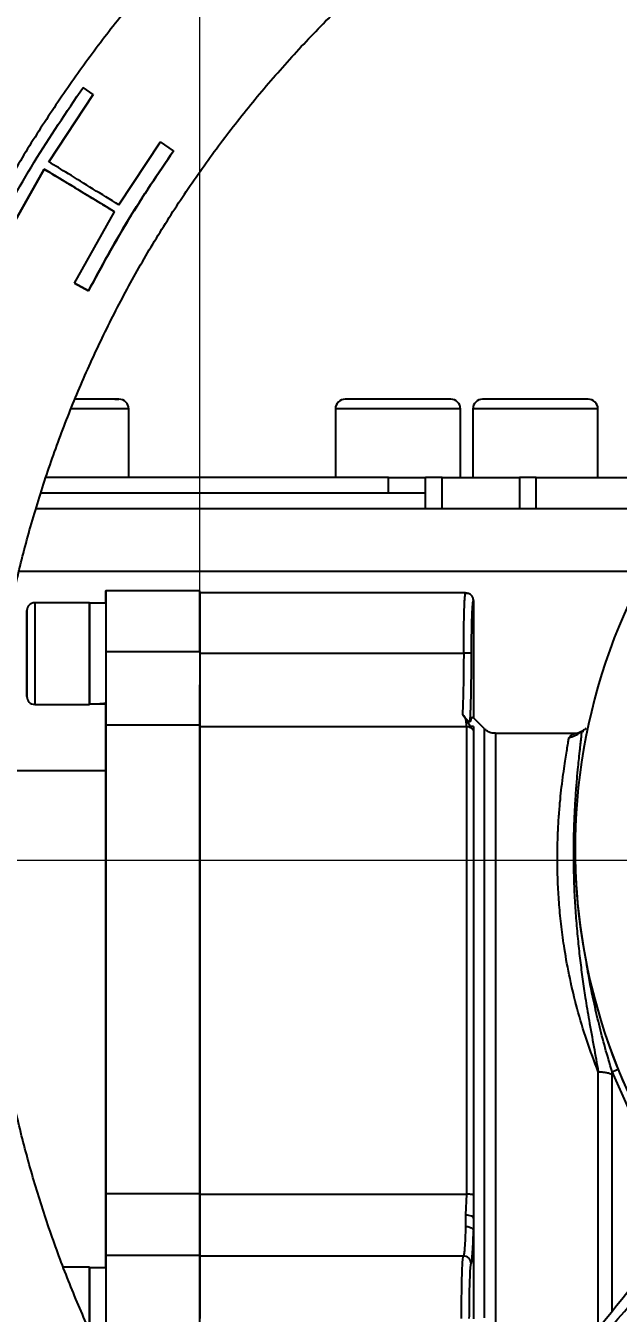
# Model space of a CAD drawing. Header units: millimetres. Extents: x 2451 to 4400, y 944 to 2322.
# Drawn here: x 3126.4 to 3202.1, y 1266.6 to 1431.2 of the extents above; entities that cross this region are included whole.
import ezdxf

# ---------------------------------------------------------------- set-up
doc = ezdxf.new("R2010")
doc.units = ezdxf.units.MM
doc.layers.add('AM_5', color=3, linetype='Continuous', lineweight=25)
doc.styles.add('SLDTEXTSTYLE1', font='txt.shx', dxfattribs={"width": 0.7, "bigfont": 'gbcbig.shx'})
doc.dimstyles.new('SLDDIMSTYLE12$0', dxfattribs={"dimtxt": 12, "dimasz": 10, "dimexe": 0, "dimexo": 0.0625, "dimgap": 0.875, "dimtad": 1, "dimdec": 1, "dimlfac": 1.8, "dimrnd": 1e-09, "dimzin": 12, "dimdsep": 46, "dimtxsty": 'SLDTEXTSTYLE1', "dimcen": 0.09, "dimdle": 8.16, "dimclrd": 3, "dimclre": 3, "dimadec": 0, "dimazin": 3, "dimtfac": 1, "dimtdec": 1, "dimtofl": 0, "dimtmove": 0, "dimatfit": 3, "dimfxl": 0, "dimfrac": 2, "dimtolj": 1, "dimlwd": 5, "dimlwe": 5, "dimarcsym": 0})

# ---------------------------------------------------------------- blocks, each defined once
blk = doc.blocks.new('*D83')
at = {"layer": 'AM_5', "color": 3, "linetype": 'Continuous', "lineweight": 5, "transparency": 16777216}
for p, q in [((3148.63, 1359.02), (3148.63, 1500.22)), ((3261.56, 1500.22), (3158.63, 1500.22))]:
    blk.add_line(p, q, dxfattribs=at)
at = {"layer": 'AM_5', "color": 3, "lineweight": 5, "transparency": 16777216}
blk.add_line((3271.56, 1464.69), (3271.56, 1500.22), dxfattribs=at)
at = {"layer": 'AM_5', "color": 3, "transparency": 16777216}
for points in [[(3158.63, 1501.89), (3158.63, 1498.56), (3148.63, 1500.22)], [(3261.56, 1501.89), (3261.56, 1498.56), (3271.56, 1500.22)]]:
    blk.add_solid(points, dxfattribs=at)
at = {"layer": 'Defpoints', "color": 0, "transparency": 16777216}
for p in [(3148.63, 1500.22), (3271.56, 1464.62), (3148.63, 1358.96)]:
    blk.add_point(p, dxfattribs=at)
at = {"layer": 'AM_5', "color": 0, "transparency": 16777216, "insert": (3210.09, 1507.1), "char_height": 12, "attachment_point": 5, "style": 'SLDTEXTSTYLE1'}
blk.add_mtext('\\A1;123', dxfattribs=at)
blk = doc.blocks.new('*D84')
at = {"layer": 'AM_5', "color": 3, "linetype": 'Continuous', "lineweight": 5, "transparency": 16777216}
for p, q in [((2986.13, 1301.56), (2986.13, 1466.93)), ((3138.63, 1466.93), (2996.13, 1466.93))]:
    blk.add_line(p, q, dxfattribs=at)
at = {"layer": 'AM_5', "color": 3, "lineweight": 5, "transparency": 16777216}
blk.add_line((3148.63, 1356.74), (3148.63, 1466.93), dxfattribs=at)
at = {"layer": 'AM_5', "color": 3, "transparency": 16777216}
for points in [[(2996.13, 1468.6), (2996.13, 1465.26), (2986.13, 1466.93)], [(3138.63, 1468.6), (3138.63, 1465.26), (3148.63, 1466.93)]]:
    blk.add_solid(points, dxfattribs=at)
at = {"layer": 'Defpoints', "color": 0, "transparency": 16777216}
for p in [(2986.13, 1466.93), (3148.63, 1356.68), (2986.13, 1301.5)]:
    blk.add_point(p, dxfattribs=at)
at = {"layer": 'AM_5', "color": 0, "transparency": 16777216, "insert": (3067.38, 1473.81), "char_height": 12, "attachment_point": 5, "style": 'SLDTEXTSTYLE1'}
blk.add_mtext('\\A1;165', dxfattribs=at)
blk = doc.blocks.new('*D66')
at = {"layer": 'AM_5', "color": 3, "lineweight": 5, "transparency": 16777216}
blk.add_line((3227.34, 1324.49), (3077, 1324.49), dxfattribs=at)
at = {"layer": 'AM_5', "color": 3, "linetype": 'Continuous', "lineweight": 5, "transparency": 16777216}
for p, q in [((3077, 1314.49), (3077, 1092.86)), ((3206.64, 1082.86), (3077, 1082.86))]:
    blk.add_line(p, q, dxfattribs=at)
at = {"layer": 'AM_5', "color": 3, "transparency": 16777216}
for points in [[(3075.34, 1314.49), (3078.67, 1314.49), (3077, 1324.49)], [(3075.34, 1092.86), (3078.67, 1092.86), (3077, 1082.86)]]:
    blk.add_solid(points, dxfattribs=at)
at = {"layer": 'Defpoints', "color": 0, "transparency": 16777216}
for p in [(3227.41, 1324.49), (3077, 1082.86), (3206.7, 1082.86)]:
    blk.add_point(p, dxfattribs=at)
at = {"layer": 'AM_5', "color": 0, "transparency": 16777216, "insert": (3070.13, 1156.78), "char_height": 12, "attachment_point": 5, "rotation": 90, "style": 'SLDTEXTSTYLE1'}
blk.add_mtext('\\A1;245', dxfattribs=at)

msp = doc.modelspace()

# ---------------------------------------------------------------- linework, layer by layer
at = {"color": 7, "linetype": 'Continuous', "lineweight": 25}
for p, q in [((3135.029, 1422.464), (3133.74, 1423.368)), ((3129.343, 1413.848), (3135.029, 1422.464)), ((3135.029, 1422.461), (3129.343, 1413.846)), ((3135.029, 1422.464), (3135.029, 1422.461)), ((3138.296, 1408.335), (3143.624, 1416.408)), ((3145.287, 1415.234), (3143.624, 1416.408)), ((3145.287, 1415.234), (3145.287, 1415.229)), ((3123.349, 1403.286), (3128.766, 1412.906)), ((3128.766, 1412.904), (3123.349, 1403.284)), ((3128.766, 1412.904), (3128.766, 1412.906)), ((3132.62, 1398.323), (3137.756, 1407.452)), ((3132.62, 1398.319), (3132.62, 1398.323)), ((3132.62, 1398.323), (3134.413, 1397.361)), ((3134.413, 1397.355), (3132.62, 1398.319)), ((3134.413, 1397.361), (3134.413, 1397.355)), ((3139.556, 1382.239), (3132.162, 1382.239)), ((3139.556, 1373.489), (3139.556, 1382.239)), ((3165.982, 1382.239), (3165.982, 1373.489)), ((3181.982, 1382.239), (3165.982, 1382.239)), ((3181.982, 1373.489), (3181.982, 1382.239)), ((3183.556, 1382.239), (3183.556, 1373.489)), ((3199.556, 1382.239), (3183.556, 1382.239)), ((3199.556, 1373.489), (3199.556, 1382.239)), ((3172.787, 1373.489), (3128.952, 1373.489)), ((3172.787, 1371.489), (3172.787, 1373.489)), ((3172.787, 1373.489), (3177.517, 1373.489)), ((3177.517, 1369.489), (3177.517, 1373.489)), ((3179.639, 1373.489), (3177.517, 1373.489)), ((3179.639, 1369.489), (3179.639, 1373.489)), ((3179.639, 1373.489), (3189.538, 1373.489)), ((3189.538, 1373.489), (3189.538, 1369.489)), ((3191.66, 1373.489), (3189.538, 1373.489)), ((3191.66, 1369.489), (3191.66, 1373.489)), ((3191.66, 1373.489), (3207.198, 1373.489)), ((3172.787, 1371.489), (3128.303, 1371.489)), ((3177.517, 1371.489), (3172.787, 1371.489)), ((3125.512, 1361.489), (3205.567, 1361.489)), ((3148.633, 1358.956), (3136.633, 1358.956)), ((3182.636, 1358.723), (3148.633, 1358.723)), ((3182.588, 1358.569), (3182.632, 1358.723)), ((3183.086, 1358.616), (3183.01, 1358.61)), ((3134.533, 1357.456), (3127.533, 1357.456)), ((3136.633, 1357.396), (3134.533, 1357.396)), ((3183.633, 1357.723), (3183.633, 1342.723)), ((3126.533, 1350.956), (3126.533, 1353.956)), ((3126.533, 1353.956), (3126.533, 1353.956)), ((3126.533, 1353.956), (3126.533, 1350.956)), ((3126.533, 1350.956), (3126.533, 1347.956)), ((3126.533, 1347.956), (3126.533, 1350.956)), ((3126.533, 1350.956), (3126.533, 1350.956)), ((3136.633, 1351.236), (3148.633, 1351.236)), ((3148.633, 1351.02), (3182.387, 1351.02)), ((3126.533, 1347.956), (3126.533, 1347.956)), ((3134.533, 1346.616), (3134.533, 1344.516)), ((3127.533, 1344.456), (3134.533, 1344.456)), ((3136.633, 1344.516), (3136.633, 1344.631)), ((3182.228, 1343.192), (3182.633, 1342.636)), ((3182.633, 1342.636), (3182.699, 1342.539)), ((3182.633, 1342.636), (3182.633, 1342.561)), ((3182.633, 1342.561), (3182.767, 1341.601)), ((3182.699, 1342.539), (3183.233, 1341.628)), ((3185.047, 1341.309), (3183.63, 1342.726)), ((3148.633, 1341.8), (3136.633, 1341.8)), ((3182.767, 1341.601), (3148.633, 1341.601)), ((3196.608, 1340.723), (3186.461, 1340.723)), ((3197.544, 1341.032), (3197.631, 1341.039)), ((3197.631, 1341.039), (3197.754, 1341.049)), ((3197.844, 1341.259), (3197.836, 1341.152)), ((3136.633, 1335.956), (3121.637, 1335.956)), ((3196.634, 1326.18), (3196.634, 1326.167)), ((3201.365, 1297.153), (3201.364, 1297.483)), ((3203.447, 1292.823), (3201.364, 1297.483)), ((3136.633, 1281.889), (3148.633, 1281.889)), ((3148.633, 1281.818), (3182.767, 1281.818)), ((3182.767, 1281.818), (3182.633, 1279.166)), ((3183.633, 1281.714), (3183.633, 1278.694)), ((3183.557, 1278.875), (3183.633, 1278.694)), ((3183.564, 1278.866), (3183.634, 1279.069)), ((3183.633, 1278.694), (3183.633, 1279.066)), ((3183.633, 1278.694), (3183.633, 1277.088)), ((3183.633, 1277.088), (3183.633, 1265.888)), ((3148.633, 1273.951), (3136.633, 1273.951)), ((3182.345, 1273.9), (3148.633, 1273.9)), ((3134.533, 1272.456), (3131.222, 1272.456)), ((3136.633, 1272.396), (3134.533, 1272.396))]:
    msp.add_line(p, q, dxfattribs=at)
at = {"color": 7, "linetype": 'Continuous', "lineweight": 25, "flags": 128}
for points in [[(3136.633, 1357.396), (3136.633, 1358.198), (3136.633, 1358.764), (3136.633, 1358.956), (3136.633, 1358.764), (3136.633, 1358.198), (3136.633, 1357.284), (3136.633, 1356.068), (3136.633, 1354.606), (3136.633, 1352.969), (3136.633, 1351.236)], [(3148.633, 1351.236), (3148.633, 1352.969), (3148.633, 1354.606), (3148.633, 1356.068), (3148.633, 1357.284), (3148.633, 1358.198), (3148.633, 1358.764), (3148.633, 1358.956)], [(3127.533, 1357.456), (3127.533, 1357.357), (3127.533, 1356.924), (3127.533, 1356.169), (3127.533, 1355.134), (3127.533, 1353.873), (3127.533, 1352.455), (3127.533, 1350.956)], [(3134.533, 1357.456), (3134.533, 1357.357), (3134.533, 1356.924), (3134.533, 1356.169), (3134.533, 1355.134), (3134.533, 1353.873), (3134.533, 1352.455), (3134.533, 1350.956)], [(3134.533, 1344.516), (3134.533, 1344.692), (3134.533, 1345.21), (3134.533, 1346.043), (3134.533, 1347.144), (3134.533, 1348.454), (3134.533, 1349.901), (3134.533, 1351.405), (3134.533, 1352.885), (3134.533, 1354.259), (3134.533, 1355.452), (3134.533, 1356.4), (3134.533, 1357.05), (3134.533, 1357.367), (3134.533, 1357.396)], [(3127.533, 1350.956), (3127.533, 1349.457), (3127.533, 1348.038), (3127.533, 1346.777), (3127.533, 1345.742), (3127.533, 1344.987), (3127.533, 1344.554), (3127.533, 1344.456)], [(3134.533, 1350.956), (3134.533, 1349.457), (3134.533, 1348.038), (3134.533, 1346.777), (3134.533, 1345.742), (3134.533, 1344.987), (3134.533, 1344.554), (3134.533, 1344.456)], [(3136.633, 1351.236), (3136.633, 1349.589), (3136.633, 1347.996), (3136.633, 1346.503), (3136.633, 1345.149), (3136.633, 1343.972), (3136.633, 1343.005), (3136.633, 1342.275), (3136.633, 1341.8)], [(3148.633, 1351.236), (3148.633, 1349.589), (3148.633, 1347.996), (3148.633, 1346.503), (3148.633, 1345.149), (3148.633, 1343.972), (3148.633, 1343.005), (3148.633, 1342.275), (3148.633, 1341.8)], [(3136.633, 1341.8), (3136.633, 1342.275), (3136.633, 1343.005), (3136.633, 1343.972), (3136.633, 1344.516)], [(3136.633, 1335.956), (3136.633, 1336.996), (3136.633, 1338.937), (3136.633, 1340.541), (3136.633, 1341.8)], [(3136.633, 1341.8), (3136.633, 1340.541), (3136.633, 1338.937), (3136.633, 1336.996), (3136.633, 1334.725), (3136.633, 1332.137), (3136.633, 1329.242), (3136.633, 1326.054), (3136.633, 1322.589), (3136.633, 1318.861), (3136.633, 1314.888), (3136.633, 1310.689), (3136.633, 1306.283), (3136.633, 1301.69), (3136.633, 1296.932), (3136.633, 1292.03), (3136.633, 1287.008), (3136.633, 1281.889)], [(3148.633, 1281.889), (3148.633, 1287.008), (3148.633, 1292.03), (3148.633, 1296.932), (3148.633, 1301.69), (3148.633, 1306.283), (3148.633, 1310.689), (3148.633, 1314.888), (3148.633, 1318.861), (3148.633, 1322.589), (3148.633, 1326.054), (3148.633, 1329.242), (3148.633, 1332.137), (3148.633, 1334.725), (3148.633, 1336.996), (3148.633, 1338.937), (3148.633, 1340.541), (3148.633, 1341.8)], [(3182.767, 1341.601), (3182.767, 1340.354), (3182.767, 1338.761), (3182.767, 1336.829), (3182.767, 1334.569), (3182.767, 1331.991), (3182.767, 1329.105), (3182.767, 1325.926), (3182.767, 1322.469), (3182.767, 1318.749), (3182.767, 1314.784), (3182.767, 1310.592), (3182.767, 1306.192), (3182.767, 1301.604), (3182.767, 1296.851), (3182.767, 1291.954), (3182.767, 1286.935), (3182.767, 1281.818)], [(3183.633, 1341.624), (3183.633, 1341.565), (3183.633, 1341.505), (3183.633, 1341.443), (3183.633, 1341.38), (3183.633, 1341.315), (3183.633, 1341.249), (3183.633, 1341.181), (3183.633, 1341.112)], [(3183.633, 1341.112), (3183.633, 1339.872), (3183.633, 1338.289), (3183.633, 1336.371), (3183.633, 1334.125), (3183.633, 1331.563), (3183.633, 1328.696), (3183.633, 1325.538), (3183.633, 1322.103), (3183.633, 1318.407), (3183.633, 1314.467), (3183.633, 1310.302), (3183.633, 1305.931), (3183.633, 1301.373), (3183.633, 1296.65), (3183.633, 1291.785), (3183.633, 1286.798), (3183.633, 1281.714)], [(3185.047, 1266.002), (3185.047, 1271.154), (3185.047, 1276.281), (3185.047, 1281.359), (3185.047, 1286.365), (3185.047, 1291.274), (3185.047, 1296.064), (3185.047, 1300.713), (3185.047, 1305.199), (3185.047, 1309.502), (3185.047, 1313.601), (3185.047, 1317.477), (3185.047, 1321.112), (3185.047, 1324.49), (3185.047, 1327.594), (3185.047, 1330.41), (3185.047, 1332.925), (3185.047, 1335.128), (3185.047, 1337.007), (3185.047, 1338.555), (3185.047, 1339.764), (3185.047, 1340.628), (3185.047, 1341.144), (3185.047, 1341.309)], [(3186.461, 1340.723), (3186.461, 1340.685), (3186.461, 1340.345), (3186.461, 1339.656), (3186.461, 1338.622), (3186.461, 1337.247), (3186.461, 1335.537), (3186.461, 1333.501), (3186.461, 1331.148), (3186.461, 1328.489), (3186.462, 1325.537), (3186.462, 1322.305), (3186.462, 1318.808), (3186.462, 1315.063), (3186.462, 1311.087), (3186.462, 1306.899), (3186.462, 1302.519), (3186.462, 1297.967), (3186.462, 1293.263), (3186.462, 1288.431), (3186.462, 1283.493), (3186.462, 1278.472), (3186.462, 1273.391), (3186.462, 1268.274), (3186.462, 1263.145)], [(3136.633, 1272.396), (3136.633, 1275.918), (3136.633, 1280.835), (3136.633, 1285.677), (3136.633, 1290.418), (3136.633, 1295.035), (3136.633, 1299.503), (3136.633, 1303.8), (3136.633, 1307.905), (3136.633, 1311.796), (3136.633, 1315.453), (3136.633, 1318.858), (3136.633, 1321.993), (3136.633, 1324.843), (3136.633, 1327.393), (3136.633, 1329.63), (3136.633, 1331.542), (3136.633, 1333.12), (3136.633, 1334.356), (3136.633, 1335.243), (3136.633, 1335.777), (3136.633, 1335.956)], [(3199.598, 1264.631), (3199.598, 1267.635), (3199.598, 1272.769), (3199.598, 1277.869), (3199.598, 1282.912), (3199.598, 1287.874), (3199.598, 1292.732), (3199.598, 1297.463)], [(3201.365, 1266.85), (3201.365, 1266.859), (3201.365, 1272.07), (3201.365, 1277.251), (3201.365, 1282.375), (3201.365, 1287.416), (3201.365, 1292.35), (3201.365, 1297.153)], [(3136.633, 1281.889), (3136.633, 1280.299), (3136.633, 1278.81), (3136.633, 1277.462), (3136.633, 1276.292), (3136.633, 1275.333), (3136.633, 1274.611), (3136.633, 1274.146), (3136.633, 1273.951)], [(3148.633, 1281.889), (3148.633, 1280.299), (3148.633, 1278.81), (3148.633, 1277.462), (3148.633, 1276.292), (3148.633, 1275.333), (3148.633, 1274.611), (3148.633, 1274.146), (3148.633, 1273.951)], [(3182.633, 1279.166), (3182.633, 1278.974), (3182.633, 1278.784), (3182.633, 1278.596), (3182.633, 1278.411), (3182.633, 1278.229), (3182.633, 1278.049), (3182.633, 1277.873), (3182.633, 1277.699)], [(3136.633, 1273.951), (3136.633, 1273.698), (3136.633, 1273.074), (3136.633, 1272.109), (3136.633, 1270.849), (3136.633, 1269.354), (3136.633, 1267.697), (3136.633, 1265.956), (3136.633, 1264.214), (3136.633, 1262.557), (3136.633, 1261.062), (3136.633, 1259.981)], [(3148.633, 1257.96), (3148.633, 1258.213), (3148.633, 1258.837), (3148.633, 1259.802), (3148.633, 1261.062), (3148.633, 1262.557), (3148.633, 1264.214), (3148.633, 1265.956), (3148.633, 1267.697), (3148.633, 1269.354), (3148.633, 1270.849), (3148.633, 1272.109), (3148.633, 1273.074), (3148.633, 1273.698), (3148.633, 1273.951)], [(3134.533, 1272.456), (3134.533, 1272.412), (3134.533, 1272.064), (3134.533, 1271.386), (3134.533, 1270.416), (3134.533, 1269.206), (3134.533, 1267.82), (3134.533, 1266.333), (3134.533, 1264.827), (3134.533, 1264.382)], [(3134.533, 1264.4), (3134.533, 1265.347), (3134.533, 1266.852), (3134.533, 1268.309), (3134.533, 1269.637), (3134.533, 1270.763), (3134.533, 1271.627), (3134.533, 1272.18), (3134.533, 1272.394), (3134.533, 1272.396)]]:
    msp.add_lwpolyline(points, dxfattribs=at)
at = {"color": 7, "linetype": 'Continuous', "lineweight": 25}
for centre, radius, start, end in [((3138.306, 1382.239), 1.25, 0, 90), ((3167.232, 1382.239), 1.25, 90, 180), ((3180.732, 1382.239), 1.25, 0, 90), ((3184.806, 1382.239), 1.25, 90, 180), ((3198.306, 1382.239), 1.25, 0, 90), ((3271.633, 1325.989), 75, 130.5515, 212.46111), ((3127.533, 1356.456), 1, 90, 180), ((3127.533, 1345.456), 1, 180, 270), ((3271.633, 1325.977), 75, 179.85416, 214.67082), ((3190.328, 1326.775), 31.302, 290.645, 292.15846)]:
    msp.add_arc(centre, radius, start, end, dxfattribs=at)
for centre, start_param, end_param in [((3134.533, 1350.956), 4.712389, 4.9017857), ((3136.633, 1350.956), 4.6181166, 4.712389)]:
    msp.add_ellipse(centre, major_axis=(11.154, 0), ratio=0.5773485, start_param=start_param, end_param=end_param, dxfattribs=at)
for points, knots in [([(3271.2, 1155.758), (3273.761, 1155.783), (3277.341, 1155.818), (3282.61, 1156.096), (3287.075, 1156.432), (3292.391, 1156.997), (3297.96, 1157.771), (3303.773, 1158.781), (3309.744, 1160.037), (3315.82, 1161.547), (3321.958, 1163.318), (3328.124, 1165.352), (3334.287, 1167.652), (3340.424, 1170.217), (3346.512, 1173.047), (3352.532, 1176.141), (3358.464, 1179.496), (3364.293, 1183.108), (3370.003, 1186.973), (3375.579, 1191.088), (3381.006, 1195.445), (3386.272, 1200.039), (3391.363, 1204.864), (3396.268, 1209.911), (3400.975, 1215.174), (3405.473, 1220.644), (3409.751, 1226.312), (3413.8, 1232.17), (3417.609, 1238.206), (3421.171, 1244.412), (3424.476, 1250.777), (3427.517, 1257.289), (3430.286, 1263.939), (3432.776, 1270.713), (3434.982, 1277.601), (3436.896, 1284.589), (3438.515, 1291.667), (3439.833, 1298.821), (3440.846, 1306.038), (3441.55, 1313.305), (3441.943, 1320.609), (3442.022, 1327.937), (3441.785, 1335.275), (3441.231, 1342.61), (3440.359, 1349.927), (3439.168, 1357.214), (3437.66, 1364.457), (3435.835, 1371.642), (3433.695, 1378.754), (3431.241, 1385.782), (3428.476, 1392.71), (3425.403, 1399.527), (3422.026, 1406.217), (3418.349, 1412.769), (3414.375, 1419.169), (3410.11, 1425.405), (3405.559, 1431.463), (3400.727, 1437.331), (3395.62, 1442.997), (3390.243, 1448.45), (3384.796, 1453.498), (3379.323, 1458.15), (3373.865, 1462.419), (3368.24, 1466.462), (3362.458, 1470.27), (3356.531, 1473.838), (3350.469, 1477.16), (3344.283, 1480.23), (3337.986, 1483.044), (3331.592, 1485.596), (3325.117, 1487.882), (3318.58, 1489.898), (3312.005, 1491.641), (3305.432, 1493.106), (3298.938, 1494.287), (3292.648, 1495.184), (3287.125, 1495.768), (3282.242, 1496.135), (3277.418, 1496.375), (3271.443, 1496.492), (3265.927, 1496.382), (3260.657, 1496.11), (3256.193, 1495.773), (3250.877, 1495.208), (3245.308, 1494.434), (3239.494, 1493.424), (3233.523, 1492.168), (3227.447, 1490.657), (3221.309, 1488.887), (3215.144, 1486.853), (3208.981, 1484.553), (3202.844, 1481.988), (3196.756, 1479.157), (3190.736, 1476.064), (3184.803, 1472.709), (3178.974, 1469.097), (3173.264, 1465.231), (3167.689, 1461.117), (3162.262, 1456.76), (3156.996, 1452.166), (3151.905, 1447.341), (3147, 1442.294), (3142.293, 1437.031), (3137.795, 1431.561), (3133.517, 1425.892), (3129.468, 1420.035), (3125.658, 1413.999), (3122.097, 1407.793), (3118.792, 1401.428), (3115.749, 1394.916), (3112.987, 1388.265), (3110.65, 1381.982), (3109.372, 1377.877), (3108.808, 1376.069)], [0, 0, 0, 0, 0.0102074, 0.014274, 0.021037, 0.0280561, 0.0355867, 0.0434511, 0.0515783, 0.0599113, 0.0684099, 0.0770439, 0.085791, 0.0946336, 0.1035582, 0.112554, 0.1216124, 0.1307262, 0.1398897, 0.1490979, 0.1583469, 0.1676331, 0.1769537, 0.1863062, 0.1956884, 0.2050985, 0.2145348, 0.2239961, 0.233481, 0.2429885, 0.2525178, 0.262068, 0.2716385, 0.2812287, 0.2908382, 0.3004664, 0.3101132, 0.3197782, 0.3294613, 0.3391624, 0.3488814, 0.3586183, 0.3683733, 0.3781464, 0.387938, 0.3977483, 0.4075776, 0.4174265, 0.4272956, 0.4371854, 0.4470968, 0.4570307, 0.4669882, 0.4769704, 0.486979, 0.4970156, 0.5070822, 0.5171812, 0.5273154, 0.5374882, 0.5477037, 0.5569145, 0.5661226, 0.5753266, 0.5845258, 0.5937191, 0.6029052, 0.6120821, 0.6212471, 0.6303962, 0.6395236, 0.6486197, 0.6576679, 0.6666375, 0.6754633, 0.6839789, 0.6919633, 0.6976055, 0.7035012, 0.7112199, 0.7214273, 0.7254939, 0.7322569, 0.739276, 0.7468066, 0.754671, 0.7627982, 0.7711312, 0.7796298, 0.7882638, 0.7970109, 0.8058535, 0.8147781, 0.8237739, 0.8328323, 0.8419461, 0.8511096, 0.8603178, 0.8695668, 0.878853, 0.8881736, 0.8975261, 0.9069083, 0.9163184, 0.9257547, 0.935216, 0.9447009, 0.9542084, 0.9637377, 0.9732879, 0.9828584, 0.9924486, 1, 1, 1, 1]), ([(3163.049, 1222.165), (3162.088, 1223.166), (3159.599, 1225.759), (3155.818, 1230.172), (3151.686, 1235.374), (3147.786, 1240.779), (3144.116, 1246.366), (3140.69, 1252.127), (3137.515, 1258.051), (3134.602, 1264.126), (3131.957, 1270.341), (3129.589, 1276.683), (3127.504, 1283.14), (3125.709, 1289.7), (3124.21, 1296.348), (3123.01, 1303.072), (3122.116, 1309.858), (3121.531, 1316.691), (3121.257, 1323.559), (3121.298, 1330.447), (3121.656, 1337.34), (3122.331, 1344.223), (3123.324, 1351.083), (3124.636, 1357.905), (3126.265, 1364.674), (3128.21, 1371.376), (3130.47, 1377.996), (3133.042, 1384.519), (3135.923, 1390.932), (3139.11, 1397.22), (3142.598, 1403.369), (3146.382, 1409.364), (3150.459, 1415.194), (3154.822, 1420.843), (3159.466, 1426.298), (3164.385, 1431.547), (3169.394, 1436.404), (3174.449, 1440.876), (3179.507, 1444.973), (3184.734, 1448.85), (3190.128, 1452.48), (3194.604, 1455.278), (3197.328, 1456.775), (3198.154, 1457.229)], [0, 0, 0, 0, 0.0151775, 0.0393292, 0.0635604, 0.0878663, 0.1122429, 0.1366868, 0.161195, 0.1857649, 0.2103945, 0.2350819, 0.2598255, 0.2846241, 0.3094766, 0.3343824, 0.3593409, 0.3843518, 0.409415, 0.4345306, 0.4596989, 0.4849206, 0.5101965, 0.5355275, 0.5609152, 0.5863611, 0.6118672, 0.6374358, 0.6630699, 0.6887726, 0.714548, 0.7404006, 0.7663359, 0.7923603, 0.8184816, 0.8447092, 0.8710544, 0.8948026, 0.918543, 0.942272, 0.9659875, 0.9896862, 1, 1, 1, 1]), ([(3121.959, 1404.027), (3123.745, 1407.323), (3127.346, 1413.968), (3131.598, 1420.218), (3133.74, 1423.368)], [0, 0, 0, 0, 0.4959948, 1, 1, 1, 1]), ([(3134.413, 1397.361), (3136.07, 1400.425), (3139.392, 1406.567), (3143.319, 1412.341), (3145.287, 1415.234)], [0, 0, 0, 0, 0.498853, 1, 1, 1, 1]), ([(3145.287, 1415.229), (3143.323, 1412.342), (3139.396, 1406.568), (3136.074, 1400.426), (3134.413, 1397.355)], [0, 0, 0, 0, 0.4999997, 1, 1, 1, 1]), ([(3128.766, 1412.906), (3129.626, 1412.386), (3131.345, 1411.345), (3134.579, 1409.383), (3136.718, 1408.083), (3137.756, 1407.452)], [0, 0, 0, 0, 0.3398837, 0.6797674, 1, 1, 1, 1]), ([(3137.756, 1407.448), (3136.827, 1408.012), (3134.971, 1409.141), (3132.056, 1410.911), (3129.994, 1412.161), (3129.018, 1412.752), (3128.766, 1412.904)], [0, 0, 0, 0, 0.2986442, 0.5972884, 0.8959326, 1, 1, 1, 1]), ([(3138.296, 1408.335), (3137.197, 1409.013), (3134.999, 1410.368), (3131.798, 1412.339), (3130.145, 1413.355), (3129.343, 1413.848)], [0, 0, 0, 0, 0.3399037, 0.6798075, 1, 1, 1, 1]), ([(3137.761, 1383.489), (3137.913, 1383.489), (3138.224, 1383.489), (3138.35, 1383.489), (3138.211, 1383.489), (3137.675, 1383.489), (3136.444, 1383.489), (3134.627, 1383.489), (3133.297, 1383.489), (3132.761, 1383.489), (3132.672, 1383.489)], [0, 0, 0, 0, 0.07145212, 0.14636661, 0.2212811, 0.29463884, 0.43091107, 0.56718331, 0.64054105, 0.65515156, 0.65515156, 0.65515156, 0.65515156]), ([(3137.761, 1383.489), (3137.916, 1383.489), (3138.234, 1383.489), (3138.281, 1383.489), (3138.306, 1383.489)], [0, 0, 0, 0, 0.48817227, 1, 1, 1, 1]), ([(3173.982, 1383.489), (3172.192, 1383.489), (3170.475, 1383.489), (3167.943, 1383.489), (3167.232, 1383.489), (3167.232, 1383.489)], [0, 0, 0, 0, 0.5, 0.5, 1, 1, 1, 1]), ([(3180.732, 1383.489), (3180.732, 1383.489), (3180.021, 1383.489), (3177.489, 1383.489), (3175.772, 1383.489), (3173.982, 1383.489)], [0, 0, 0, 0, 0.5, 0.5, 1, 1, 1, 1]), ([(3198.306, 1383.489), (3195.385, 1383.489), (3194.182, 1383.489), (3191.563, 1383.489), (3190.206, 1383.489), (3187.739, 1383.489), (3186.685, 1383.489), (3185.201, 1383.489), (3184.806, 1383.489), (3184.806, 1383.489)], [0, 0, 0, 0, 0.25, 0.25, 0.5, 0.5, 0.75, 0.75, 1, 1, 1, 1]), ([(3127.685, 1369.489), (3129.058, 1369.489), (3134.137, 1369.489), (3142.865, 1369.489), (3153.754, 1369.489), (3164.363, 1369.489), (3174.695, 1369.489), (3184.722, 1369.489), (3192.076, 1369.489), (3195.939, 1369.489), (3196.687, 1369.489), (3196.687, 1369.489), (3196.687, 1369.489), (3196.687, 1369.489), (3200.502, 1369.489), (3204.317, 1369.489), (3208.132, 1369.489)], [0.53953641, 0.53953641, 0.53953641, 0.53953641, 0.56595073, 0.63717085, 0.70731845, 0.77672255, 0.84532766, 0.91392969, 0.98333386, 1, 1, 1, 1.00000011, 1.00000011, 1.00000011, 1.08499559, 1.08499559, 1.08499559, 1.08499559]), ([(3148.633, 1354.956), (3148.633, 1355.484), (3148.633, 1356.89), (3148.633, 1358.301), (3148.633, 1358.927), (3148.633, 1358.33), (3148.633, 1356.633), (3148.633, 1354.076), (3148.633, 1352.039), (3148.633, 1351.02)], [0, 0, 0, 0, 0.0913546, 0.2427955, 0.3942364, 0.5456773, 0.6971182, 0.8485591, 1, 1, 1, 1]), ([(3182.387, 1351.02), (3182.391, 1352.02), (3182.398, 1353.543), (3182.43, 1355.345), (3182.457, 1356.398), (3182.485, 1357.169), (3182.511, 1357.73), (3182.542, 1358.2), (3182.568, 1358.514), (3182.585, 1358.56), (3182.588, 1358.569)], [0, 0, 0, 0, 0.2760057, 0.4208286, 0.5697938, 0.6577349, 0.7519319, 0.8523835, 0.9699543, 1, 1, 1, 1]), ([(3183.241, 1358.517), (3183.132, 1358.577), (3182.913, 1358.699), (3182.685, 1358.627), (3182.571, 1358.591)], [0, 0, 0, 0, 0.5000607, 1, 1, 1, 1]), ([(3183.633, 1357.723), (3183.627, 1357.806), (3183.617, 1357.941), (3183.532, 1358.185), (3183.391, 1358.398), (3183.185, 1358.564), (3182.948, 1358.689), (3182.757, 1358.71), (3182.632, 1358.723)], [0, 0, 0, 0, 0.1588789, 0.2582631, 0.4929187, 0.6354431, 0.7631225, 1, 1, 1, 1]), ([(3183.386, 1350.983), (3183.391, 1351.882), (3183.4, 1353.68), (3183.458, 1355.91), (3183.538, 1357.451), (3183.601, 1357.632), (3183.633, 1357.723)], [0, 0, 0, 0, 0.2501077, 0.500057, 0.7500217, 1, 1, 1, 1]), ([(3126.533, 1350.956), (3126.533, 1351.647), (3126.533, 1352.712), (3126.533, 1353.992), (3126.533, 1354.872), (3126.533, 1355.587), (3126.533, 1356.251), (3126.533, 1356.588), (3126.533, 1356.251), (3126.533, 1355.587), (3126.533, 1354.872), (3126.533, 1353.992), (3126.533, 1352.712), (3126.533, 1351.647), (3126.533, 1350.956)], [0, 0, 0, 0, 0.1197284, 0.1841803, 0.25, 0.3158197, 0.3802716, 0.5, 0.6197284, 0.6841803, 0.75, 0.8158197, 0.8802716, 1, 1, 1, 1]), ([(3126.533, 1350.956), (3126.533, 1350.264), (3126.533, 1349.199), (3126.533, 1347.919), (3126.533, 1347.039), (3126.533, 1346.324), (3126.533, 1345.66), (3126.533, 1345.323), (3126.533, 1345.66), (3126.533, 1346.324), (3126.533, 1347.039), (3126.533, 1347.919), (3126.533, 1349.199), (3126.533, 1350.264), (3126.533, 1350.956)], [0, 0, 0, 0, 0.1197284, 0.1841803, 0.25, 0.3158197, 0.3802716, 0.5, 0.6197284, 0.6841803, 0.75, 0.8158197, 0.8802716, 1, 1, 1, 1]), ([(3182.387, 1351.02), (3182.384, 1350.25), (3182.377, 1348.713), (3182.344, 1346.61), (3182.294, 1344.679), (3182.25, 1343.708), (3182.228, 1343.192)], [0, 0, 0, 0, 0.2506921, 0.4999756, 0.7341816, 1, 1, 1, 1]), ([(3183.386, 1350.983), (3183.368, 1350.988), (3183.332, 1350.997), (3183.098, 1351.01), (3182.765, 1351.018), (3182.51, 1351.02), (3182.387, 1351.02)], [0, 0, 0, 0, 0.2411176, 0.5007863, 0.7600163, 1, 1, 1, 1]), ([(3183.216, 1342.246), (3183.242, 1342.831), (3183.29, 1343.898), (3183.342, 1346.061), (3183.377, 1348.396), (3183.383, 1350.127), (3183.386, 1350.983)], [0, 0, 0, 0, 0.273586, 0.4989614, 0.7520122, 1, 1, 1, 1]), ([(3148.633, 1341.533), (3148.633, 1341.871), (3148.633, 1342.548), (3148.633, 1344.545), (3148.633, 1346.243), (3148.633, 1346.956)], [0, 0, 0, 0, 0.3672319, 0.7344637, 1, 1, 1, 1]), ([(3183.216, 1342.246), (3183.2, 1342.227), (3183.177, 1342.199), (3183.07, 1342.252), (3182.994, 1342.311), (3182.951, 1342.347), (3182.905, 1342.39), (3182.853, 1342.44), (3182.794, 1342.501), (3182.699, 1342.605), (3182.486, 1342.857), (3182.339, 1343.047), (3182.228, 1343.192)], [0, 0, 0, 0, 0.2758897, 0.3906432, 0.4181773, 0.4457112, 0.473391, 0.5004309, 0.5336748, 0.5731897, 0.6768135, 1, 1, 1, 1]), ([(3182.699, 1342.539), (3182.694, 1342.543), (3182.685, 1342.551), (3182.67, 1342.558), (3182.658, 1342.562), (3182.649, 1342.563), (3182.641, 1342.562), (3182.636, 1342.561), (3182.633, 1342.561)], [0, 0, 0, 0, 0.3414904, 0.6007021, 0.7070146, 0.8042158, 0.8993656, 1, 1, 1, 1]), ([(3183.626, 1342.723), (3183.559, 1342.757), (3183.422, 1342.827), (3183.286, 1342.442), (3183.216, 1342.246)], [0, 0, 0, 0, 0.4907872, 1, 1, 1, 1]), ([(3148.633, 1322.994), (3148.633, 1323.821), (3148.633, 1326.351), (3148.633, 1329.996), (3148.633, 1333.909), (3148.633, 1337.146), (3148.633, 1339.779), (3148.633, 1340.949), (3148.633, 1341.533)], [0, 0, 0, 0, 0.0885631, 0.2708505, 0.4531379, 0.6354253, 0.8177126, 1, 1, 1, 1]), ([(3183.633, 1341.624), (3183.613, 1341.625), (3183.577, 1341.626), (3183.336, 1341.628), (3183.233, 1341.628)], [0, 0, 0, 0, 0.5721967, 1, 1, 1, 1]), ([(3186.467, 1340.755), (3186.321, 1340.751), (3185.958, 1340.744), (3185.487, 1340.939), (3185.23, 1341.163), (3185.135, 1341.245)], [0, 0, 0, 0, 0.2989295, 0.743168, 1, 1, 1, 1]), ([(3195.828, 1340.19), (3196.097, 1340.269), (3196.637, 1340.43), (3197.084, 1340.73), (3197.31, 1340.881)], [0, 0, 0, 0, 0.49602756, 1, 1, 1, 1]), ([(3195.828, 1340.19), (3195.982, 1340.355), (3196.271, 1340.665), (3196.501, 1340.697), (3196.608, 1340.712)], [0, 0, 0, 0, 0.5314607, 1, 1, 1, 1]), ([(3197.448, 1340.975), (3197.445, 1340.919), (3197.439, 1340.807), (3197.418, 1340.563), (3197.389, 1340.255), (3197.348, 1339.871), (3197.298, 1339.408), (3197.237, 1338.856), (3197.169, 1338.231), (3197.084, 1337.448), (3196.973, 1336.378), (3196.833, 1334.872), (3196.682, 1332.979), (3196.546, 1330.777), (3196.443, 1328.236), (3196.402, 1325.37), (3196.447, 1322.37), (3196.569, 1319.511), (3196.751, 1316.809), (3196.984, 1314.236), (3197.263, 1311.735), (3197.576, 1309.34), (3197.954, 1306.8), (3198.433, 1303.933), (3199.011, 1300.762), (3199.407, 1298.537), (3199.598, 1297.463)], [0, 0, 0, 0, 0.0257976, 0.0525021, 0.0801114, 0.1086272, 0.1380565, 0.1683988, 0.199647, 0.2289254, 0.270324, 0.3238538, 0.3815482, 0.4374253, 0.4959393, 0.5596207, 0.6187306, 0.6691438, 0.7133369, 0.7562168, 0.7942673, 0.8305957, 0.8651667, 0.9070886, 0.9551301, 1, 1, 1, 1]), ([(3197.455, 1340.988), (3197.34, 1340.917), (3197.073, 1340.751), (3196.775, 1340.733), (3196.606, 1340.723)], [0, 0, 0, 0, 0.4312617, 1, 1, 1, 1]), ([(3197.31, 1340.881), (3197.329, 1340.895), (3197.356, 1340.915), (3197.405, 1340.948), (3197.43, 1340.964), (3197.442, 1340.971), (3197.448, 1340.975)], [0, 0, 0, 0, 0.6302652, 0.8372339, 0.9218731, 1, 1, 1, 1]), ([(3197.545, 1341.032), (3197.528, 1341.022), (3197.495, 1341.004), (3197.463, 1340.984), (3197.448, 1340.975)], [0, 0, 0, 0, 0.50159174, 1, 1, 1, 1]), ([(3198.067, 1341.359), (3198.005, 1341.339), (3197.928, 1341.314), (3197.748, 1341.172), (3197.681, 1341.122), (3197.635, 1341.089), (3197.602, 1341.066), (3197.572, 1341.048), (3197.554, 1341.037), (3197.545, 1341.032)], [0, 0, 0, 0, 0.6868052, 0.8406552, 0.9106307, 0.9556871, 0.9798152, 0.9899237, 1, 1, 1, 1]), ([(3199.598, 1297.463), (3199.087, 1298.809), (3198.056, 1301.53), (3196.876, 1305.519), (3195.931, 1309.445), (3195.29, 1312.933), (3194.86, 1316.069), (3194.59, 1318.812), (3194.429, 1321.437), (3194.362, 1323.95), (3194.374, 1326.258), (3194.452, 1328.446), (3194.576, 1330.45), (3194.736, 1332.283), (3194.923, 1333.994), (3195.12, 1335.534), (3195.317, 1336.893), (3195.492, 1338.018), (3195.641, 1338.945), (3195.76, 1339.691), (3195.806, 1340.027), (3195.828, 1340.19)], [0, 0, 0, 0, 0.061871, 0.1250645, 0.1864714, 0.2501378, 0.2985674, 0.3490617, 0.3985754, 0.4478077, 0.5000979, 0.5463983, 0.5979911, 0.6485796, 0.6949368, 0.750549, 0.802481, 0.8511011, 0.9012638, 0.9521004, 1, 1, 1, 1]), ([(3148.633, 1269.956), (3148.633, 1271.742), (3148.633, 1276.678), (3148.633, 1284.618), (3148.633, 1293.586), (3148.633, 1302.075), (3148.633, 1309.942), (3148.633, 1317.052), (3148.633, 1323.284), (3148.633, 1328.53), (3148.633, 1332.708), (3148.633, 1335.715), (3148.633, 1337.606), (3148.633, 1337.83), (3148.633, 1337.942)], [0, 0, 0, 0, 0.0491193, 0.1356914, 0.2222635, 0.3088355, 0.3954076, 0.4819796, 0.5685517, 0.6551237, 0.7416958, 0.8282679, 0.9148399, 1, 1, 1, 1]), ([(3101.33, 1327.25), (3101.314, 1326.258), (3101.259, 1322.819), (3101.495, 1316.93), (3102.034, 1309.595), (3102.91, 1302.277), (3104.099, 1294.99), (3105.608, 1287.748), (3107.432, 1280.563), (3109.573, 1273.45), (3112.027, 1266.423), (3114.792, 1259.494), (3117.864, 1252.678), (3121.241, 1245.987), (3124.919, 1239.435), (3128.893, 1233.035), (3133.158, 1226.8), (3137.709, 1220.742), (3142.541, 1214.874), (3147.648, 1209.207), (3153.024, 1203.755), (3158.471, 1198.707), (3163.945, 1194.055), (3169.403, 1189.785), (3175.028, 1185.743), (3180.809, 1181.935), (3186.737, 1178.367), (3192.799, 1175.045), (3198.985, 1171.974), (3205.282, 1169.161), (3211.675, 1166.609), (3218.15, 1164.323), (3224.688, 1162.307), (3231.263, 1160.564), (3237.836, 1159.099), (3244.33, 1157.918), (3250.619, 1157.021), (3256.143, 1156.437), (3261.026, 1156.071), (3265.85, 1155.823), (3269.264, 1155.782), (3271.2, 1155.758)], [0, 0, 0, 0, 0.0110977, 0.0384563, 0.065866, 0.0933273, 0.120841, 0.1484084, 0.1760305, 0.2037091, 0.231446, 0.2592434, 0.2871039, 0.3150305, 0.3430267, 0.3710966, 0.3992451, 0.4274777, 0.4558012, 0.4842235, 0.512754, 0.5414043, 0.5672369, 0.5930617, 0.6188752, 0.6446752, 0.6704587, 0.6962218, 0.7219592, 0.7476632, 0.7733229, 0.7989215, 0.8244321, 0.8498086, 0.8749648, 0.8997175, 0.9236002, 0.9459932, 0.9618174, 0.9783523, 1, 1, 1, 1]), ([(3201.364, 1297.483), (3201.06, 1298.511), (3200.446, 1300.583), (3199.676, 1303.561), (3198.896, 1306.967), (3198.362, 1309.575), (3198.136, 1311.116), (3198.106, 1311.318)], [0, 0, 0, 0, 0.2086078, 0.4204927, 0.6329881, 0.9518433, 1, 1, 1, 1]), ([(3200.012, 1263.447), (3201.127, 1264.728), (3203.359, 1267.291), (3206.9, 1271.289), (3210.543, 1275.356), (3213.025, 1278.085), (3214.271, 1279.455)], [0, 0, 0, 0, 0.2492462, 0.4987214, 0.7485201, 1, 1, 1, 1]), ([(3182.633, 1277.699), (3182.616, 1277.181), (3182.578, 1276.097), (3182.511, 1274.975), (3182.432, 1274.136), (3182.376, 1273.986), (3182.345, 1273.9)], [0, 0, 0, 0, 0.238827, 0.4998504, 0.7147809, 1, 1, 1, 1]), ([(3182.633, 1277.699), (3182.732, 1277.692), (3182.909, 1277.68), (3183.145, 1277.612), (3183.374, 1277.504), (3183.54, 1277.355), (3183.621, 1277.197), (3183.629, 1277.12), (3183.633, 1277.088)], [0, 0, 0, 0, 0.1897895, 0.3410336, 0.4929318, 0.7407571, 0.8890122, 1, 1, 1, 1]), ([(3183.344, 1272.901), (3183.373, 1272.982), (3183.431, 1273.144), (3183.51, 1274.068), (3183.58, 1275.37), (3183.616, 1276.516), (3183.634, 1277.088)], [0, 0, 0, 0, 0.2593689, 0.5184047, 0.7594263, 1, 1, 1, 1]), ([(3182.109, 1265.922), (3182.111, 1266.784), (3182.117, 1268.542), (3182.159, 1271.031), (3182.217, 1272.685), (3182.282, 1273.666), (3182.322, 1273.815), (3182.345, 1273.9)], [0, 0, 0, 0, 0.2106334, 0.4294058, 0.679371, 0.8166918, 1, 1, 1, 1]), ([(3183.344, 1272.901), (3183.331, 1273.027), (3183.31, 1273.22), (3183.185, 1273.453), (3183.056, 1273.613), (3182.896, 1273.742), (3182.664, 1273.866), (3182.47, 1273.887), (3182.345, 1273.9)], [0, 0, 0, 0, 0.2394737, 0.3683715, 0.5, 0.6316285, 0.7605263, 1, 1, 1, 1]), ([(3183.108, 1265.92), (3183.112, 1266.816), (3183.119, 1268.609), (3183.173, 1270.886), (3183.251, 1272.511), (3183.313, 1272.771), (3183.344, 1272.901)], [0, 0, 0, 0, 0.2498695, 0.4997255, 0.7497355, 1, 1, 1, 1]), ([(3183.441, 1244.377), (3187.857, 1249.913), (3195.743, 1259.798), (3203.678, 1269.744), (3207.169, 1274.12)], [0, 0, 0, 0, 0.5600004, 1, 1, 1, 1])]:
    msp.add_open_spline(points, degree=3, knots=knots, dxfattribs=at)
for points in [[(3148.633, 1351.02), (3148.633, 1349.917), (3148.633, 1347.71), (3148.633, 1344.832), (3148.633, 1342.592), (3148.633, 1341.932), (3148.633, 1341.601)], [(3148.633, 1341.601), (3148.633, 1341.027), (3148.633, 1339.878), (3148.633, 1337.277), (3148.633, 1334.062), (3148.633, 1330.199), (3148.633, 1325.742), (3148.633, 1320.726), (3148.633, 1315.2), (3148.633, 1309.214), (3148.633, 1302.826), (3148.633, 1296.09), (3148.633, 1289.082), (3148.633, 1284.24), (3148.633, 1281.818)], [(3183.633, 1341.112), (3183.584, 1341.183), (3183.485, 1341.324), (3183.272, 1341.479), (3183.029, 1341.582), (3182.854, 1341.595), (3182.767, 1341.601)], [(3199.598, 1297.463), (3199.761, 1297.459), (3200.089, 1297.451), (3200.56, 1297.388), (3200.999, 1297.292), (3201.243, 1297.199), (3201.365, 1297.153)], [(3148.633, 1281.818), (3148.633, 1280.756), (3148.633, 1278.633), (3148.633, 1276.103), (3148.633, 1274.33), (3148.633, 1274.044), (3148.633, 1273.9)], [(3183.633, 1281.714), (3183.584, 1281.729), (3183.485, 1281.759), (3183.272, 1281.792), (3183.029, 1281.814), (3182.855, 1281.817), (3182.767, 1281.818)], [(3182.633, 1279.166), (3182.764, 1279.159), (3183.024, 1279.145), (3183.365, 1279.037), (3183.493, 1278.929), (3183.557, 1278.875)], [(3148.633, 1273.9), (3148.633, 1273.752), (3148.633, 1273.455), (3148.633, 1271.598), (3148.633, 1268.996), (3148.633, 1266.947), (3148.633, 1265.922)]]:
    msp.add_open_spline(points, degree=3, dxfattribs=at)

# ---------------------------------------------------------------- dimensions: what is measured, and where the dimension line sits
at = {"layer": 'AM_5'}
dim = msp.add_linear_dim(base=(3148.633, 1500.223), p1=(3271.556, 1464.623), p2=(3148.633, 1358.956), text='123', dimstyle='SLDDIMSTYLE12$0', override={"dimlfac": 1}, dxfattribs=at)
dim.commit()
dim.dimension.update_dxf_attribs({"geometry": '*D83', "text_midpoint": (3210.094, 1500.223), "dimtype": 160})
for base, p1, p2, angle, text, picture, middle in [((2986.133, 1466.93), (3148.633, 1356.676), (2986.133, 1301.5), 360, '165', '*D84', (3067.383, 1466.93)), ((3077.004, 1082.864), (3227.406, 1324.489), (3206.699, 1082.864), 90, '245', '*D66', (3077.004, 1156.776))]:
    dim = msp.add_linear_dim(base=base, p1=p1, p2=p2, angle=angle, text=text, dimstyle='SLDDIMSTYLE12$0', override={"dimlfac": 1}, dxfattribs=at)
    dim.commit()
    dim.dimension.update_dxf_attribs({"geometry": picture, "text_midpoint": middle, "dimtype": 160})

doc.saveas('drawing.dxf')
